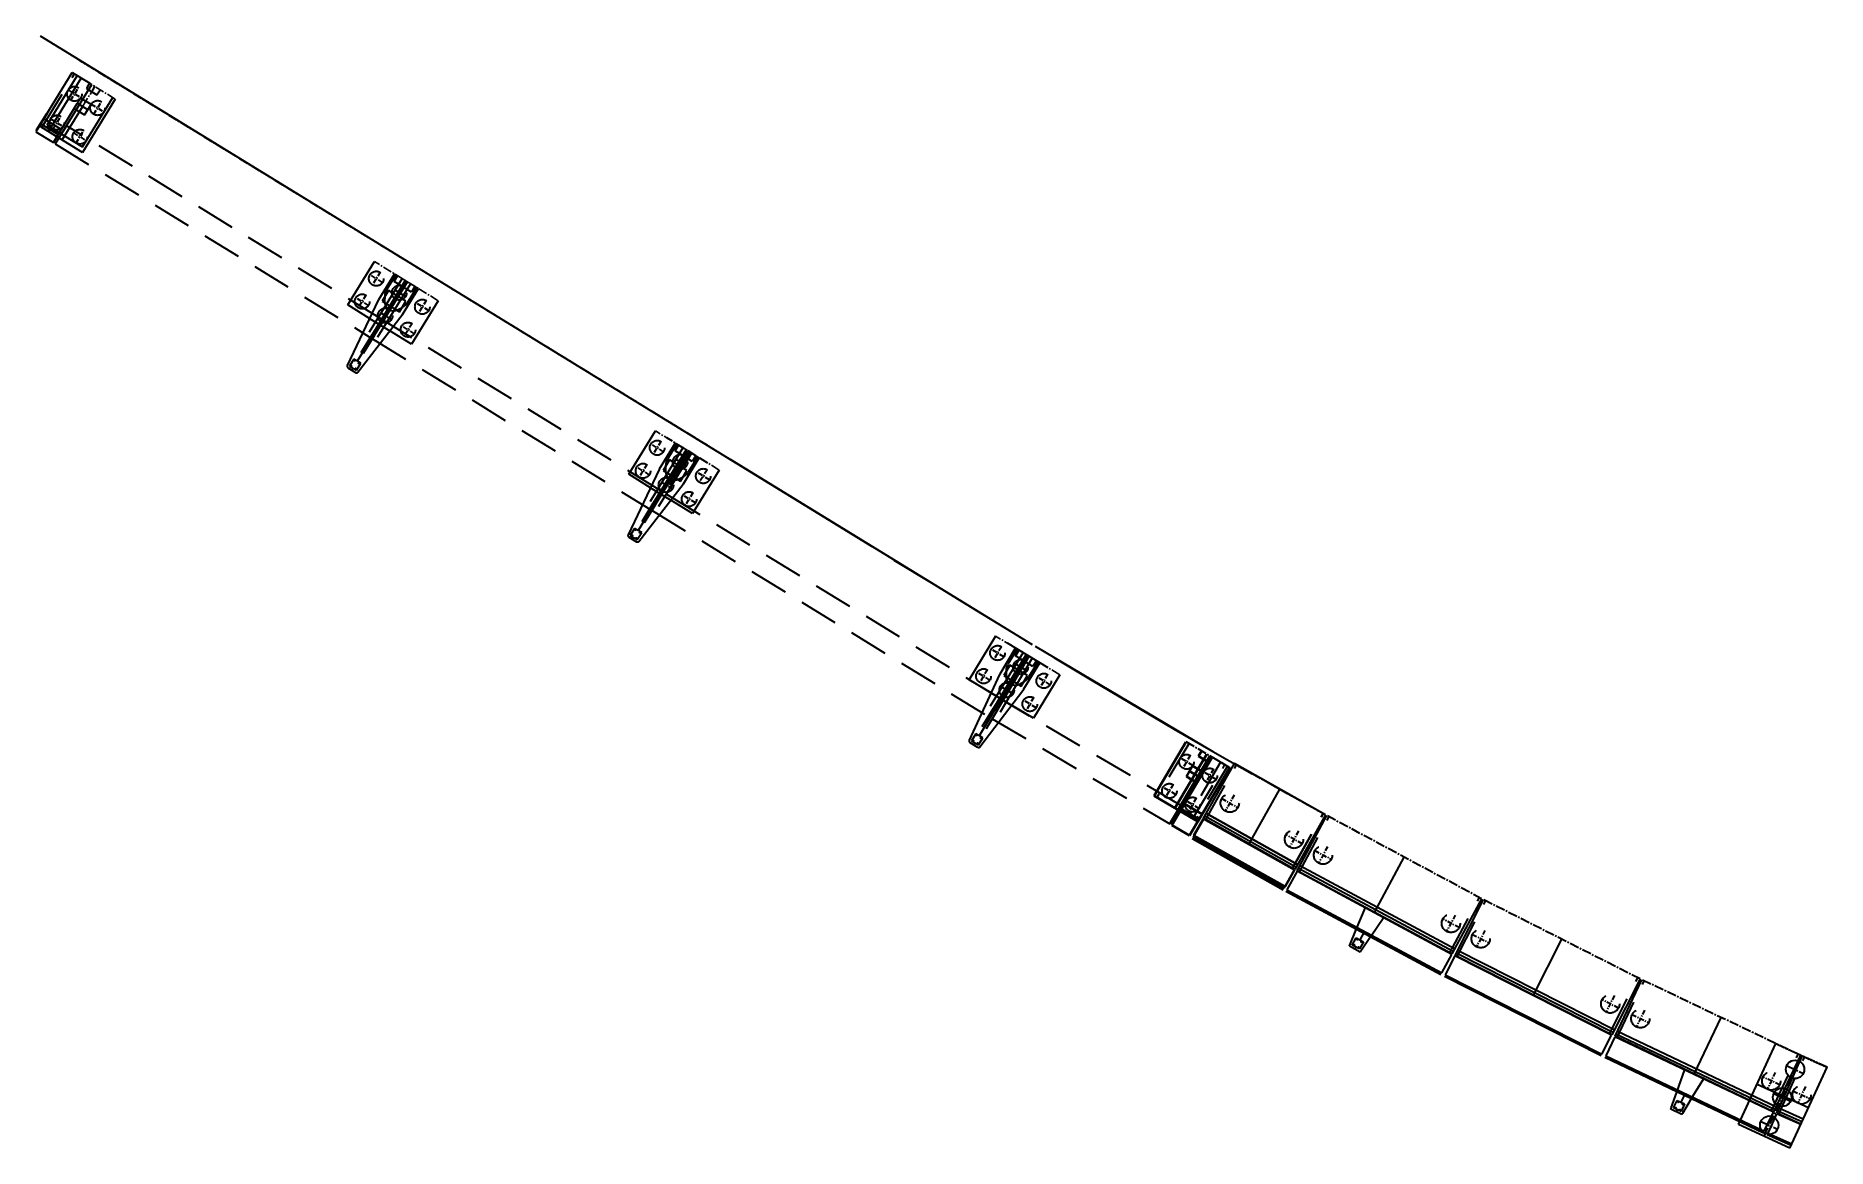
# Model space of a CAD drawing. Extents: x 10753 to 10899, y 9258 to 9348.
import ezdxf

# ---------------------------------------------------------------- set-up
doc = ezdxf.new("R2010")
doc.units = 0
doc.linetypes.add('CENTER2', pattern=[1.125, 0.75, -0.125, 0.125, -0.125])
doc.linetypes.add('HIDDEN2', pattern=[4.7625, 3.175, -1.5875])
doc.layers.add('3-Все наши проекты кроме ВСМ$0$Подпорные стенки 17.11.15', color=1, linetype='Continuous', lineweight=30)
doc.layers.add('AUXILIARY', color=7, linetype='Continuous', plot=False)
doc.layers.add('NOTES', color=1, linetype='Continuous', plot=False)
for name, color, linetype in [('CONTUR', 40, 'Continuous'), ('HIDDEN', 6, 'HIDDEN2'), ('OSI', 3, 'CENTER2'), ('OSI_ВСМ', 3, 'CENTER2'), ('STEEL', 140, 'Continuous'), ('THIN', 142, 'Continuous')]:
    doc.layers.add(name, color=color, linetype=linetype)

msp = doc.modelspace()

# ---------------------------------------------------------------- linework, layer by layer
at = {"color": 1, "lineweight": 30}
for p, q in [((10755.7, 9345.47), (10757.13, 9344.6)), ((10849.94, 9288.87), (10848.5, 9289.72))]:
    msp.add_line(p, q, dxfattribs=at)
at = {"color": 1}
for p, q in [((10755.7, 9345.47), (10757.13, 9344.6)), ((10757.13, 9344.6), (10756.86, 9344.17)), ((10756.38, 9343.4), (10755.86, 9342.54)), ((10759.21, 9343.32), (10756.54, 9338.97)), ((10756.54, 9338.97), (10753.03, 9341.13)), ((10843.8, 9286.58), (10846.38, 9290.95)), ((10848.25, 9289.29), (10848.51, 9289.72)), ((10849.94, 9288.87), (10848.5, 9289.72)), ((10847.27, 9287.64), (10847.78, 9288.5)), ((10847.34, 9284.48), (10843.8, 9286.58))]:
    msp.add_line(p, q, dxfattribs=at)
at = {"color": 1, "lineweight": 35}
for p, q in [((10843.8, 9286.58), (10846.38, 9290.95)), ((10847.64, 9290.22), (10847.39, 9289.8)), ((10848.51, 9289.72), (10845.91, 9285.33)), ((10846.92, 9289.01), (10846.41, 9288.15)), ((10847.78, 9288.5), (10846.92, 9289.01)), ((10849.95, 9288.89), (10847.34, 9284.48)), ((10847.39, 9289.8), (10848.25, 9289.29)), ((10846.41, 9288.15), (10847.27, 9287.64)), ((10847.15, 9284.59), (10843.8, 9286.58)), ((10845.06, 9284.3), (10845.95, 9285.8)), ((10845.23, 9284.19), (10846.13, 9285.71)), ((10847.7, 9285.08), (10846.26, 9285.93)), ((10845.91, 9285.33), (10847.34, 9284.48)), ((10847.45, 9284.65), (10846.01, 9285.5)), ((10847.57, 9284.86), (10846.67, 9283.34)), ((10846.67, 9283.34), (10845.23, 9284.19))]:
    msp.add_line(p, q, dxfattribs=at)
at = {"layer": '3-Все наши проекты кроме ВСМ$0$Подпорные стенки 17.11.15', "color": 1, "linetype": 'Continuous', "lineweight": 30}
msp.add_line((10804.36, 9311.91), (10805.98, 9314.58), dxfattribs=at)
at = {"layer": 'AUXILIARY', "color": 1, "lineweight": 30}
for p, q in [((10753.1, 9348.47), (10820.77, 9306.91)), ((10806.49, 9315.68), (10833.86, 9298.9)), ((10809.26, 9313.98), (10833.86, 9298.9)), ((10822.6, 9305.78), (10825.79, 9303.83)), ((10825.79, 9303.83), (10829.19, 9301.75)), ((10829.19, 9301.75), (10832.31, 9299.85)), ((10831.81, 9299.03), (10835.13, 9297.02)), ((10834.1, 9298.76), (10848.56, 9290.2)), ((10835.63, 9297.84), (10838.6, 9296.05)), ((10838.6, 9296.05), (10841.8, 9294.14)), ((10841.8, 9294.14), (10845.41, 9292.02)), ((10845.41, 9292.02), (10849.14, 9289.87)), ((10849.14, 9289.87), (10851.77, 9288.37)), ((10857.73, 9285.03), (10850.32, 9289.2)), ((10851.52, 9282.67), (10854.02, 9287.11)), ((10861.74, 9277.09), (10864.15, 9281.58)), ((10874.67, 9270.35), (10876.97, 9274.9)), ((10887.76, 9263.92), (10889.95, 9268.53))]:
    msp.add_line(p, q, dxfattribs=at)
at = {"layer": 'AUXILIARY', "color": 1}
for p, q in [((10757.92, 9345.51), (10783.57, 9329.76)), ((10783.74, 9329.65), (10806.32, 9315.78))]:
    msp.add_line(p, q, dxfattribs=at)
at = {"layer": 'AUXILIARY', "color": 1, "lineweight": 35}
msp.add_line((10846.67, 9288.58), (10847.53, 9288.07), dxfattribs=at)
at = {"layer": 'CONTUR', "color": 1}
for p, q in [((10753.03, 9341.13), (10755.7, 9345.47)), ((10756.54, 9338.97), (10753.22, 9341.01)), ((10782.62, 9328.02), (10782.17, 9327.29)), ((10778.56, 9321.41), (10778.46, 9321.25)), ((10801.43, 9307.62), (10801.33, 9307.46)), ((10833.21, 9297.54), (10832.76, 9296.8)), ((10849.95, 9288.89), (10847.34, 9284.48))]:
    msp.add_line(p, q, dxfattribs=at)
at = {"layer": 'CONTUR', "color": 1, "lineweight": 30}
for p, q in [((10753.03, 9341.13), (10755.7, 9345.47)), ((10756.1, 9345.23), (10753.63, 9341.2)), ((10753.77, 9340.67), (10756.44, 9345.02)), ((10754.62, 9340.13), (10757.3, 9344.5)), ((10756.86, 9344.17), (10757.72, 9343.65)), ((10757.72, 9343.65), (10757.98, 9344.08)), ((10756.98, 9342.45), (10756.12, 9342.97)), ((10757.24, 9342.87), (10756.38, 9343.4)), ((10756.53, 9339.42), (10759, 9343.45)), ((10759.21, 9343.32), (10756.54, 9338.97)), ((10756.71, 9342.02), (10757.24, 9342.87)), ((10753.66, 9342.14), (10752.74, 9340.66)), ((10753.63, 9341.2), (10756.53, 9339.42)), ((10755.24, 9341.15), (10754.33, 9339.66)), ((10755.86, 9342.54), (10756.71, 9342.02)), ((10756.54, 9338.97), (10753.22, 9341.01)), ((10778.14, 9326.55), (10780.31, 9330.09)), ((10782.57, 9328.7), (10779.89, 9324.34)), ((10782.82, 9328.54), (10780.14, 9324.18)), ((10780.31, 9324.08), (10782.99, 9328.44)), ((10783.25, 9328.28), (10780.57, 9323.92)), ((10781.93, 9329.09), (10780.63, 9326.98)), ((10782.91, 9328.49), (10780.79, 9325.04)), ((10782.05, 9329.01), (10781.3, 9327.78)), ((10781.92, 9328.45), (10782.2, 9328.92)), ((10783.32, 9327.59), (10781.92, 9328.45)), ((10783.61, 9328.06), (10783.32, 9327.59)), ((10780.61, 9326.95), (10778.09, 9321.63)), ((10779.91, 9325.46), (10778.14, 9326.55)), ((10781.46, 9327.72), (10780.94, 9326.86)), ((10780.94, 9326.86), (10782.35, 9326)), ((10781.15, 9327.28), (10781.14, 9326.85)), ((10782.87, 9326.85), (10781.46, 9327.72)), ((10782.35, 9326), (10782.87, 9326.85)), ((10782.59, 9325.77), (10783.89, 9327.89)), ((10783, 9326.73), (10783.76, 9327.97)), ((10785.51, 9326.89), (10783.33, 9323.36)), ((10781.64, 9326.43), (10778.91, 9321.98)), ((10778.97, 9321.09), (10782.57, 9325.75)), ((10779.91, 9325.46), (10781.56, 9324.45)), ((10782.24, 9326.17), (10782.62, 9326.38)), ((10779.23, 9322.69), (10780.14, 9324.18)), ((10780.31, 9324.08), (10779.4, 9322.59)), ((10783.33, 9323.36), (10781.56, 9324.45)), ((10778.62, 9322.15), (10778.27, 9321.58)), ((10779.19, 9321.8), (10778.62, 9322.15)), ((10778.15, 9321.44), (10778.77, 9321.06)), ((10778.27, 9321.58), (10778.84, 9321.23)), ((10778.84, 9321.23), (10779.19, 9321.8)), ((10801.01, 9312.76), (10803.18, 9316.3)), ((10805.43, 9314.92), (10802.75, 9310.55)), ((10804.8, 9315.31), (10803.5, 9313.19)), ((10804.92, 9315.23), (10804.17, 9313.99)), ((10804.79, 9314.67), (10805.07, 9315.14)), ((10805.69, 9314.76), (10803.01, 9310.4)), ((10803.19, 9310.29), (10805.86, 9314.65)), ((10806.12, 9314.49), (10803.45, 9310.13)), ((10805.78, 9314.7), (10803.66, 9311.25)), ((10804.33, 9313.93), (10803.81, 9313.08)), ((10804.02, 9313.5), (10804.01, 9313.06)), ((10805.74, 9313.07), (10804.33, 9313.93)), ((10806.19, 9313.8), (10804.79, 9314.67)), ((10805.49, 9314.24), (10805.04, 9313.5)), ((10805.46, 9311.99), (10806.76, 9314.1)), ((10805.87, 9312.95), (10806.63, 9314.18)), ((10806.48, 9314.27), (10806.19, 9313.8)), ((10803.48, 9313.16), (10800.96, 9307.84)), ((10802.78, 9311.67), (10801.01, 9312.76)), ((10804.51, 9312.65), (10801.78, 9308.19)), ((10801.84, 9307.3), (10805.44, 9311.96)), ((10803.81, 9313.08), (10805.22, 9312.21)), ((10805.12, 9312.38), (10805.5, 9312.59)), ((10805.22, 9312.21), (10805.74, 9313.07)), ((10808.38, 9313.11), (10806.21, 9309.57)), ((10802.78, 9311.67), (10804.44, 9310.66)), ((10806.21, 9309.57), (10804.44, 9310.66)), ((10802.1, 9308.91), (10803.01, 9310.4)), ((10803.19, 9310.29), (10802.28, 9308.8)), ((10801.02, 9307.65), (10801.64, 9307.27)), ((10801.49, 9308.36), (10801.14, 9307.79)), ((10801.14, 9307.79), (10801.71, 9307.44)), ((10802.07, 9308.01), (10801.49, 9308.36)), ((10801.71, 9307.44), (10802.07, 9308.01)), ((10828.74, 9296.03), (10830.89, 9299.61)), ((10833.12, 9298.24), (10830.44, 9293.88)), ((10833.37, 9298.09), (10830.7, 9293.72)), ((10831, 9293.54), (10833.61, 9297.94)), ((10832.51, 9298.62), (10831.22, 9296.48)), ((10833.87, 9297.79), (10831.26, 9293.38)), ((10833.49, 9298.01), (10831.4, 9294.55)), ((10832.63, 9298.53), (10831.89, 9297.29)), ((10832.5, 9297.97), (10832.79, 9298.45)), ((10833.91, 9297.12), (10832.5, 9297.97)), ((10832.64, 9298.54), (10832.63, 9298.53)), ((10833.19, 9295.29), (10834.47, 9297.42)), ((10833.6, 9296.26), (10834.35, 9297.5)), ((10834.2, 9297.59), (10833.91, 9297.12)), ((10831.21, 9296.45), (10828.73, 9291.11)), ((10830.52, 9294.96), (10828.74, 9296.03)), ((10832.24, 9295.95), (10829.55, 9291.47)), ((10832.05, 9297.23), (10831.54, 9296.37)), ((10831.54, 9296.37), (10832.95, 9295.52)), ((10831.74, 9296.79), (10831.73, 9296.36)), ((10833.47, 9296.38), (10832.05, 9297.23)), ((10832.85, 9295.69), (10833.23, 9295.9)), ((10832.95, 9295.52), (10833.47, 9296.38)), ((10836.1, 9296.44), (10833.96, 9292.89)), ((10829.61, 9290.58), (10833.18, 9295.27)), ((10830.52, 9294.96), (10832.18, 9293.96)), ((10829.78, 9292.23), (10830.7, 9293.72)), ((10831, 9293.54), (10830.11, 9292.04)), ((10833.96, 9292.89), (10832.18, 9293.96)), ((10829.26, 9291.64), (10828.91, 9291.06)), ((10829.83, 9291.29), (10829.26, 9291.64)), ((10828.79, 9290.92), (10829.42, 9290.55)), ((10828.91, 9291.06), (10829.49, 9290.72)), ((10829.2, 9290.89), (10829.1, 9290.73)), ((10829.49, 9290.72), (10829.83, 9291.29)), ((10847.82, 9284.75), (10850.32, 9289.2)), ((10855.23, 9280.59), (10847.82, 9284.75)), ((10855.33, 9280.76), (10847.92, 9284.92)), ((10857.73, 9285.03), (10855.23, 9280.59)), ((10855.44, 9280.47), (10857.85, 9284.97)), ((10868.03, 9273.71), (10855.44, 9280.47)), ((10868.13, 9273.89), (10855.53, 9280.65)), ((10870.45, 9278.2), (10868.03, 9273.71)), ((10868.29, 9273.58), (10870.59, 9278.13)), ((10859.72, 9274.42), (10860.25, 9275.7)), ((10859.69, 9274.33), (10859.72, 9274.42)), ((10860.57, 9273.86), (10859.69, 9274.33)), ((10859.92, 9274.43), (10860.24, 9275.02)), ((10860.51, 9274.11), (10859.92, 9274.43)), ((10860.22, 9274.27), (10860.13, 9274.1)), ((10860.24, 9275.02), (10860.83, 9274.7)), ((10860.83, 9274.7), (10860.51, 9274.11)), ((10860.82, 9275.4), (10860.54, 9274.86)), ((10861.4, 9275.09), (10860.62, 9273.94)), ((10860.62, 9273.94), (10860.57, 9273.86)), ((10881.05, 9267.12), (10868.29, 9273.58)), ((10881.14, 9267.3), (10868.38, 9273.76)), ((10883.35, 9271.67), (10881.05, 9267.12)), ((10881.31, 9267), (10883.5, 9271.6)), ((10894.22, 9260.85), (10881.31, 9267)), ((10894.3, 9261.03), (10881.39, 9267.18)), ((10891.36, 9259.81), (10894.41, 9266.41)), ((10896.41, 9265.45), (10894.22, 9260.85)), ((10894.48, 9260.73), (10896.56, 9265.39)), ((10895.54, 9257.89), (10898.58, 9264.48)), ((10885.88, 9261.16), (10886.35, 9262.46)), ((10897.05, 9261.16), (10892.87, 9263.08)), ((10885.85, 9261.07), (10885.88, 9261.16)), ((10886.75, 9260.64), (10885.85, 9261.07)), ((10886.08, 9261.17), (10886.37, 9261.78)), ((10886.69, 9260.88), (10886.08, 9261.17)), ((10886.38, 9261.03), (10886.3, 9260.85)), ((10886.37, 9261.78), (10886.97, 9261.49)), ((10886.93, 9262.18), (10886.67, 9261.63)), ((10886.97, 9261.49), (10886.69, 9260.88)), ((10887.52, 9261.9), (10886.8, 9260.72)), ((10896.53, 9260.03), (10894.56, 9260.91)), ((10886.8, 9260.72), (10886.75, 9260.64)), ((10895.54, 9257.89), (10891.36, 9259.81)), ((10896.45, 9259.85), (10894.48, 9260.73))]:
    msp.add_line(p, q, dxfattribs=at)
for centre, radius in [((10778.43, 9321.58), 0.021), ((10778.69, 9322.01), 0.021), ((10778.77, 9321.37), 0.021), ((10779.03, 9321.8), 0.021), ((10801.3, 9307.79), 0.021), ((10801.56, 9308.22), 0.021), ((10801.64, 9307.58), 0.021), ((10801.91, 9308.01), 0.021), ((10829.33, 9291.5), 0.021), ((10829.07, 9291.07), 0.021), ((10829.42, 9290.86), 0.021), ((10829.67, 9291.29), 0.021), ((10860.08, 9274.44), 0.021), ((10860.32, 9274.88), 0.021), ((10860.44, 9274.25), 0.021), ((10860.67, 9274.69), 0.021), ((10895.97, 9264.3), 0.75), ((10894.92, 9262.03), 0.75), ((10886.24, 9261.19), 0.021), ((10886.46, 9261.64), 0.021), ((10886.6, 9261.02), 0.021), ((10886.82, 9261.47), 0.021), ((10893.87, 9259.76), 0.75)]:
    msp.add_circle(centre, radius, dxfattribs=at)
for centre, radius, start, end in [((10780.88, 9326.82), 0.3, 148.4425, 154.6255), ((10781.89, 9326.83), 0.75, 178.4425, 298.4425), ((10782.15, 9327.26), 1, 148.4425, 178.4425), ((10782.15, 9327.26), 1, 298.4425, 328.4426), ((10782.33, 9325.93), 0.3, 322.2596, 328.4425), ((10778.23, 9321.57), 0.15, 154.6255, 238.4425), ((10778.85, 9321.18), 0.15, 238.4425, 322.2596), ((10805.02, 9313.47), 1, 148.4723, 178.4723), ((10803.75, 9313.03), 0.3, 148.4723, 154.6552), ((10804.76, 9313.04), 0.75, 178.4723, 298.4723), ((10805.2, 9312.14), 0.3, 322.2894, 328.4723), ((10805.02, 9313.47), 1, 298.4723, 328.4723), ((10801.1, 9307.78), 0.15, 154.6552, 238.4723), ((10801.72, 9307.4), 0.15, 238.4723, 322.2894), ((10831.48, 9296.33), 0.3, 148.9406, 155.1235), ((10832.48, 9296.34), 0.75, 178.9406, 298.9406), ((10832.74, 9296.77), 1, 148.9406, 178.9406), ((10832.74, 9296.77), 1, 298.9406, 328.9406), ((10832.94, 9295.45), 0.3, 322.7576, 328.9406), ((10828.87, 9291.05), 0.15, 155.1235, 238.9406), ((10829.5, 9290.67), 0.15, 238.9406, 322.7576)]:
    msp.add_arc(centre, radius, start, end, dxfattribs=at)
at = {"layer": 'HIDDEN', "color": 1, "lineweight": 30}
for p, q in [((10753.22, 9341.01), (10755.89, 9345.36)), ((10754.46, 9340.25), (10757.13, 9344.6)), ((10754.88, 9339.99), (10757.55, 9344.34)), ((10754.46, 9340.25), (10753.03, 9341.13)), ((10753.14, 9341.3), (10754.56, 9340.43)), ((10753.4, 9341.73), (10754.82, 9340.85)), ((10754.17, 9339.78), (10755.08, 9341.27)), ((10780.89, 9325.39), (10755.24, 9341.15)), ((10752.74, 9340.66), (10754.17, 9339.78)), ((10754.33, 9339.66), (10779.97, 9323.91)), ((10803.64, 9311.42), (10781.06, 9325.29)), ((10780.14, 9323.8), (10802.73, 9309.93)), ((10831.19, 9294.54), (10803.82, 9311.31)), ((10802.91, 9309.82), (10830.28, 9293.05)), ((10845.95, 9285.8), (10831.49, 9294.35)), ((10830.6, 9292.85), (10845.06, 9284.3)), ((10846.6, 9290.82), (10844.01, 9286.45)), ((10849.2, 9289.32), (10846.59, 9284.92)), ((10846.94, 9284.72), (10849.55, 9289.12)), ((10849.76, 9289), (10847.15, 9284.59)), ((10847.99, 9284.65), (10850.49, 9289.1)), ((10847.99, 9284.65), (10850.49, 9289.1)), ((10855.05, 9280.68), (10857.55, 9285.13)), ((10855.61, 9280.38), (10858.02, 9284.87)), ((10860.25, 9275.7), (10860.99, 9277.49)), ((10867.86, 9273.8), (10870.27, 9278.3)), ((10868.47, 9273.49), (10870.77, 9278.04)), ((10861.4, 9275.09), (10862.48, 9276.69)), ((10880.87, 9267.21), (10883.17, 9271.76)), ((10881.49, 9266.91), (10883.68, 9271.51)), ((10894.04, 9260.94), (10896.23, 9265.54)), ((10894.66, 9260.65), (10896.74, 9265.3)), ((10886.35, 9262.46), (10886.99, 9264.29)), ((10887.52, 9261.9), (10888.53, 9263.56))]:
    msp.add_line(p, q, dxfattribs=at)
at = {"layer": 'HIDDEN', "color": 1, "lineweight": 35}
msp.add_line((10855.05, 9280.68), (10857.55, 9285.13), dxfattribs=at)
at = {"layer": 'HIDDEN', "color": 1, "lineweight": 30}
for centre, radius in [((10755.89, 9343.74), 0.6), ((10757.77, 9342.59), 0.6), ((10754.46, 9341.4), 0.6), ((10756.33, 9340.25), 0.6), ((10780.46, 9328.7), 0.6), ((10782.33, 9327.55), 0.6), ((10779.31, 9326.83), 0.6), ((10784.21, 9326.4), 0.6), ((10781.18, 9325.68), 0.6), ((10783.05, 9324.53), 0.6), ((10803.33, 9314.92), 0.6), ((10802.18, 9313.04), 0.6), ((10805.2, 9313.77), 0.6), ((10804.05, 9311.89), 0.6), ((10807.08, 9312.62), 0.6), ((10805.93, 9310.74), 0.6), ((10831.04, 9298.21), 0.6), ((10832.92, 9297.07), 0.6), ((10829.9, 9296.32), 0.6), ((10834.81, 9295.94), 0.6), ((10831.79, 9295.19), 0.6), ((10833.67, 9294.05), 0.6), ((10846.43, 9289.35), 0.6), ((10848.32, 9288.23), 0.6), ((10845.03, 9286.98), 0.6), ((10846.92, 9285.86), 0.6), ((10849.95, 9285.99), 0.75), ((10849.95, 9285.99), 0.75), ((10855.18, 9283.05), 0.75), ((10855.18, 9283.05), 0.75), ((10857.54, 9281.76), 0.75), ((10867.95, 9276.2), 0.75), ((10870.38, 9274.95), 0.75), ((10880.92, 9269.64), 0.75), ((10883.38, 9268.44), 0.75), ((10894.03, 9263.37), 0.75), ((10894.03, 9263.37), 0.75), ((10896.51, 9262.23), 0.75), ((10896.51, 9262.23), 0.75)]:
    msp.add_circle(centre, radius, dxfattribs=at)
at = {"layer": 'NOTES', "color": 1}
for p, q in [((10805.78, 9314.7), (10803.1, 9310.34)), ((10803.01, 9310.4), (10803.19, 9310.29)), ((10833.49, 9298.01), (10830.85, 9293.63)), ((10830.7, 9293.72), (10831, 9293.54))]:
    msp.add_line(p, q, dxfattribs=at)
at = {"layer": 'NOTES', "color": 1, "lineweight": 35}
msp.add_line((10845.47, 9285.57), (10848.07, 9289.97), dxfattribs=at)
at = {"layer": 'OSI', "color": 1, "lineweight": 30}
for p, q in [((10807.39, 9315.13), (10756.27, 9346.48)), ((10807.44, 9313.68), (10804.12, 9315.72)), ((10849.94, 9288.87), (10846.4, 9290.97)), ((10857.73, 9285.03), (10850.32, 9289.2)), ((10870.45, 9278.2), (10857.85, 9284.97)), ((10883.35, 9271.67), (10870.59, 9278.13)), ((10896.41, 9265.45), (10883.5, 9271.6)), ((10893.45, 9258.85), (10896.49, 9265.43)), ((10894.4, 9266.4), (10898.58, 9264.47)), ((10898.58, 9264.48), (10896.56, 9265.39)), ((10895.28, 9264.61), (10896.65, 9263.98)), ((10894.24, 9262.34), (10895.6, 9261.71)), ((10893.19, 9260.07), (10894.55, 9259.44))]:
    msp.add_line(p, q, dxfattribs=at)
at = {"layer": 'OSI', "color": 1}
for p, q in [((10757.55, 9344.34), (10754.87, 9339.98)), ((10757.55, 9344.34), (10754.87, 9339.98)), ((10755.7, 9345.47), (10759.21, 9343.32)), ((10785.51, 9326.89), (10780.31, 9330.09)), ((10782.57, 9328.7), (10779.89, 9324.34)), ((10783.25, 9328.28), (10780.57, 9323.92)), ((10783.89, 9327.89), (10781.93, 9329.09)), ((10782.65, 9328.06), (10782.02, 9327.04)), ((10781.49, 9326.19), (10780.87, 9325.17)), ((10805.43, 9314.92), (10802.75, 9310.55)), ((10808.38, 9313.11), (10803.18, 9316.3)), ((10806.76, 9314.1), (10804.8, 9315.31)), ((10806.12, 9314.49), (10803.45, 9310.13)), ((10805.52, 9314.28), (10804.89, 9313.26)), ((10804.37, 9312.4), (10803.74, 9311.38)), ((10836.1, 9296.44), (10830.88, 9299.59)), ((10833.12, 9298.24), (10830.44, 9293.88)), ((10833.87, 9297.79), (10831.26, 9293.38)), ((10834.48, 9297.42), (10832.51, 9298.61)), ((10833.23, 9297.59), (10832.61, 9296.56)), ((10832.1, 9295.7), (10831.48, 9294.67)), ((10849.94, 9288.87), (10846.4, 9290.97)), ((10848.07, 9289.97), (10845.47, 9285.57)), ((10848.07, 9289.97), (10845.47, 9285.57)), ((10848.07, 9289.97), (10845.48, 9285.58)), ((10851.77, 9288.37), (10854.03, 9287.09)), ((10854.03, 9287.09), (10856.3, 9285.82)), ((10856.3, 9285.82), (10857.55, 9285.13))]:
    msp.add_line(p, q, dxfattribs=at)
at = {"layer": 'OSI', "color": 1, "lineweight": 30, "ltscale": 0.5}
for p, q in [((10755.38, 9344.06), (10756.41, 9343.43)), ((10755.58, 9343.23), (10756.21, 9344.25)), ((10757.26, 9342.91), (10758.28, 9342.28)), ((10757.46, 9342.08), (10758.08, 9343.1)), ((10753.94, 9341.71), (10754.97, 9341.09)), ((10754.14, 9340.89), (10754.77, 9341.91)), ((10755.82, 9340.56), (10756.84, 9339.93)), ((10756.02, 9339.74), (10756.64, 9340.76)), ((10780.97, 9328.39), (10779.95, 9329.02)), ((10780.77, 9329.22), (10780.14, 9328.19)), ((10779.82, 9326.52), (10778.79, 9327.14)), ((10779.62, 9327.34), (10778.99, 9326.32)), ((10782.84, 9327.24), (10781.82, 9327.87)), ((10784.72, 9326.09), (10783.69, 9326.72)), ((10784.52, 9326.91), (10783.89, 9325.89)), ((10781.69, 9325.36), (10780.67, 9325.99)), ((10783.57, 9324.21), (10782.54, 9324.84)), ((10783.37, 9325.04), (10782.74, 9324.02)), ((10803.84, 9314.6), (10802.82, 9315.23)), ((10803.64, 9315.43), (10803.01, 9314.41)), ((10802.49, 9313.55), (10801.86, 9312.53)), ((10805.71, 9313.45), (10804.69, 9314.08)), ((10802.69, 9312.73), (10801.66, 9313.36)), ((10804.56, 9311.58), (10803.54, 9312.21)), ((10807.59, 9312.3), (10806.57, 9312.93)), ((10807.39, 9313.13), (10806.76, 9312.11)), ((10806.44, 9310.43), (10805.42, 9311.05)), ((10806.24, 9311.25), (10805.61, 9310.23)), ((10831.55, 9297.9), (10830.52, 9298.52)), ((10831.35, 9298.72), (10830.73, 9297.69)), ((10833.44, 9296.76), (10832.41, 9297.38)), ((10830.42, 9296.01), (10829.39, 9296.63)), ((10830.21, 9296.84), (10829.59, 9295.81)), ((10835.32, 9295.63), (10834.29, 9296.25)), ((10835.12, 9296.45), (10834.5, 9295.42)), ((10832.3, 9294.88), (10831.27, 9295.5)), ((10833.98, 9294.57), (10833.36, 9293.54)), ((10834.19, 9293.74), (10833.16, 9294.36)), ((10846.94, 9289.04), (10845.91, 9289.66)), ((10846.73, 9289.87), (10846.12, 9288.83)), ((10848.63, 9288.75), (10848.01, 9287.71)), ((10845.54, 9286.68), (10844.51, 9287.29)), ((10845.33, 9287.5), (10844.72, 9286.47)), ((10848.84, 9287.92), (10847.8, 9288.53)), ((10847.44, 9285.56), (10846.4, 9286.17)), ((10847.22, 9286.38), (10846.61, 9285.35)), ((10849.29, 9286.35), (10850.6, 9285.62)), ((10849.29, 9286.35), (10850.6, 9285.62)), ((10850.31, 9286.64), (10849.58, 9285.33)), ((10850.31, 9286.64), (10849.58, 9285.33)), ((10855.83, 9282.68), (10854.52, 9283.42)), ((10855.83, 9282.68), (10854.52, 9283.42)), ((10855.54, 9283.7), (10854.81, 9282.39)), ((10855.54, 9283.7), (10854.81, 9282.39)), ((10856.88, 9282.12), (10858.2, 9281.41)), ((10857.9, 9282.42), (10857.19, 9281.1)), ((10868.62, 9275.85), (10867.29, 9276.56)), ((10868.31, 9276.86), (10867.6, 9275.54)), ((10870.72, 9275.61), (10870.04, 9274.28)), ((10869.71, 9275.28), (10871.05, 9274.61)), ((10881.59, 9269.3), (10880.25, 9269.98)), ((10881.26, 9270.31), (10880.58, 9268.97)), ((10882.7, 9268.76), (10884.06, 9268.12)), ((10883.7, 9269.12), (10883.06, 9267.77)), ((10894.36, 9264.05), (10893.71, 9262.69)), ((10894.71, 9263.05), (10893.36, 9263.69)), ((10895.83, 9262.53), (10897.2, 9261.92)), ((10896.82, 9262.91), (10896.2, 9261.54))]:
    msp.add_line(p, q, dxfattribs=at)
at = {"layer": 'OSI_ВСМ', "color": 1}
for p, q in [((10757.55, 9344.34), (10757.56, 9344.35)), ((10782.91, 9328.49), (10782.92, 9328.5)), ((10833.49, 9298.01), (10833.5, 9298.03)), ((10848.07, 9289.96), (10848.07, 9289.97)), ((10849.94, 9288.87), (10849.95, 9288.88))]:
    msp.add_line(p, q, dxfattribs=at)
at = {"layer": 'STEEL', "color": 1}
for p, q in [((10754.62, 9340.13), (10757.3, 9344.5)), ((10752.78, 9340.8), (10753.6, 9342.13)), ((10755.24, 9341.15), (10754.33, 9339.66)), ((10782.82, 9328.54), (10780.14, 9324.18)), ((10780.31, 9324.08), (10782.99, 9328.44)), ((10779.23, 9322.69), (10780.14, 9324.18)), ((10780.31, 9324.08), (10779.4, 9322.59)), ((10805.69, 9314.76), (10803.01, 9310.4)), ((10803.19, 9310.29), (10805.86, 9314.65)), ((10802.1, 9308.91), (10803.01, 9310.4)), ((10803.19, 9310.29), (10802.28, 9308.8)), ((10833.37, 9298.09), (10830.7, 9293.72)), ((10831, 9293.54), (10833.61, 9297.94)), ((10829.78, 9292.23), (10830.7, 9293.72)), ((10831, 9293.54), (10830.11, 9292.04)), ((10848.33, 9289.82), (10845.72, 9285.41)), ((10845.06, 9284.3), (10845.95, 9285.8)), ((10847.8, 9284.71), (10847.03, 9283.35)), ((10854.45, 9279.19), (10855.21, 9280.55))]:
    msp.add_line(p, q, dxfattribs=at)
at = {"layer": 'STEEL', "color": 1, "lineweight": 35}
for p, q in [((10848.33, 9289.82), (10845.72, 9285.41)), ((10847.8, 9284.71), (10847.03, 9283.35)), ((10855.21, 9280.55), (10847.8, 9284.71)), ((10855.21, 9280.55), (10847.8, 9284.71)), ((10854.36, 9279.05), (10846.95, 9283.21)), ((10854.36, 9279.05), (10846.95, 9283.21)), ((10847.03, 9283.35), (10854.45, 9279.19)), ((10847.03, 9283.35), (10854.45, 9279.19)), ((10854.45, 9279.19), (10855.21, 9280.55))]:
    msp.add_line(p, q, dxfattribs=at)
at = {"layer": 'STEEL', "color": 1, "lineweight": 30}
for p, q in [((10847.8, 9284.71), (10846.96, 9283.21)), ((10855.21, 9280.55), (10847.8, 9284.71)), ((10854.29, 9278.91), (10846.88, 9283.07)), ((10846.96, 9283.21), (10854.37, 9279.05)), ((10854.37, 9279.05), (10855.21, 9280.55)), ((10855.42, 9280.44), (10854.6, 9278.92)), ((10868.02, 9273.67), (10855.42, 9280.44)), ((10867.12, 9272.01), (10854.52, 9278.78)), ((10854.6, 9278.92), (10867.2, 9272.16)), ((10867.2, 9272.16), (10868.02, 9273.67)), ((10868.27, 9273.54), (10867.49, 9272.01)), ((10881.03, 9267.09), (10868.27, 9273.54)), ((10880.18, 9265.4), (10867.42, 9271.86)), ((10867.49, 9272.01), (10880.25, 9265.55)), ((10880.25, 9265.55), (10881.03, 9267.09)), ((10881.29, 9266.96), (10880.55, 9265.41)), ((10894.2, 9260.81), (10881.29, 9266.96)), ((10880.55, 9265.41), (10893.46, 9259.26)), ((10893.39, 9259.11), (10880.48, 9265.26)), ((10893.46, 9259.26), (10894.2, 9260.81)), ((10894.46, 9260.69), (10893.76, 9259.12)), ((10896.43, 9259.81), (10894.46, 9260.69)), ((10895.64, 9258.1), (10893.69, 9258.97)), ((10893.76, 9259.12), (10895.71, 9258.25))]:
    msp.add_line(p, q, dxfattribs=at)
at = {"layer": 'THIN', "color": 1, "lineweight": 30}
for p, q in [((10855.45, 9280.98), (10848.04, 9285.14)), ((10868.25, 9274.11), (10855.65, 9280.87)), ((10881.25, 9267.52), (10868.49, 9273.98)), ((10894.41, 9261.25), (10881.5, 9267.4)), ((10896.63, 9260.26), (10894.66, 9261.14))]:
    msp.add_line(p, q, dxfattribs=at)
at = {"layer": 'THIN', "color": 1, "lineweight": 35}
msp.add_line((10855.45, 9280.98), (10848.04, 9285.14), dxfattribs=at)
msp.add_line((10855.45, 9280.98), (10848.04, 9285.14), dxfattribs=at)

doc.saveas('drawing.dxf')
